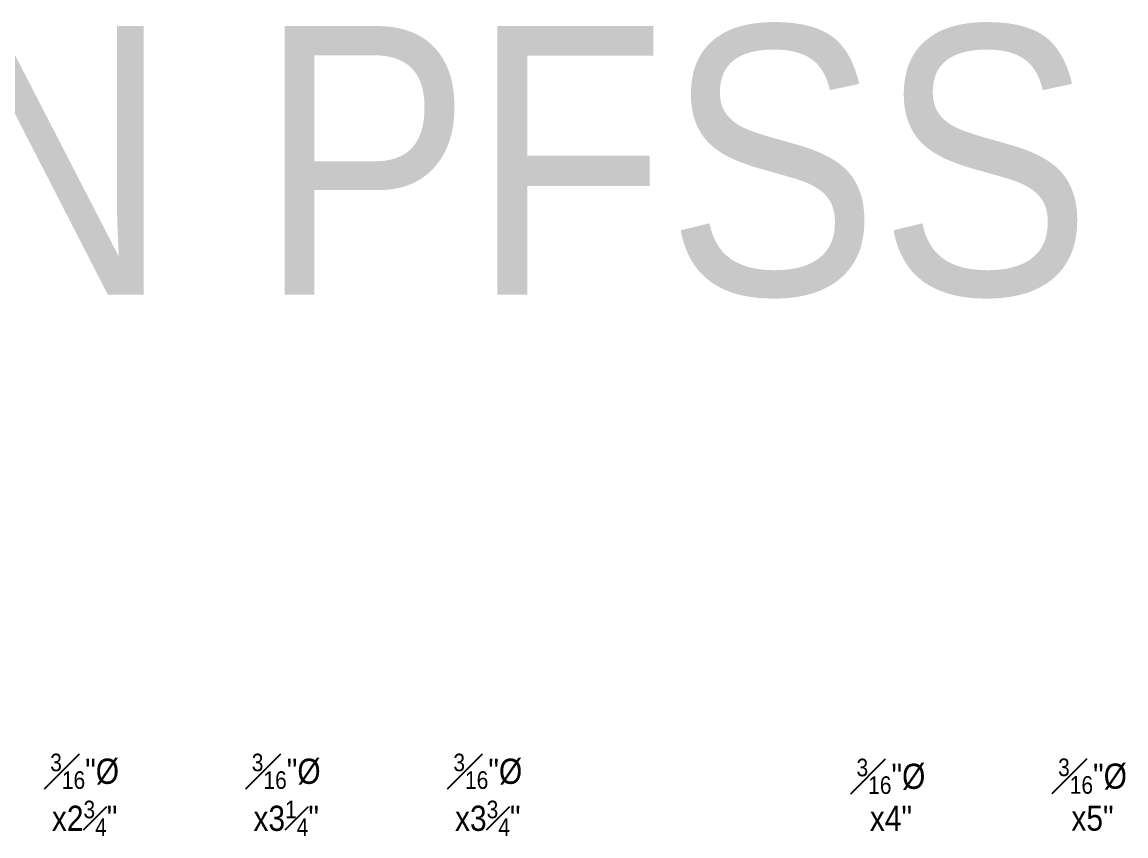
# Model space of a CAD drawing. Header units: inches. Extents: x -2661 to 42767, y -1222 to 9099.
# Drawn here: x 1428.4 to 1444.83, y 1274.91 to 1287.03 of the extents above; entities that cross this region are included whole.
import ezdxf

# ---------------------------------------------------------------- set-up
doc = ezdxf.new("R2010")
doc.units = ezdxf.units.IN
doc.header["$LTSCALE"] = 12
doc.header["$MEASUREMENT"] = 0
doc.layers.add('S-ANNO-NOTE', color=4, linetype='CONTINUOUS')
doc.styles.add('Arial', font='arial.ttf', dxfattribs={"width": 0.85})

msp = doc.modelspace()

# ---------------------------------------------------------------- texts
at = {"layer": 'S-ANNO-NOTE', "color": 191, "attachment_point": 5, "style": 'Arial'}
for s, insert, char_height, width in [('\\A1;TITEN PFSS', (1430.6031, 1284.93793), 4, 33.1972931), ('\\A1;{\\H0.7x;\\S3#16;}"%%C x2{\\H0.7x;\\S3#4;}"', (1429.3342, 1275.52415), 0.375, 1.5434442), ('\\A1;{\\H0.7x;\\S3#16;}"%%C x3{\\H0.7x;\\S1#4;}"', (1432.3342, 1275.52415), 0.375, 1.5434442), ('\\A1;{\\H0.7x;\\S3#16;}"%%C x3{\\H0.7x;\\S3#4;}"', (1435.3342, 1275.52415), 0.375, 1.5434442), ('\\A1;{\\H0.7x;\\S3#16;}"%%C x4"', (1441.3342, 1275.52415), 0.375, 1.5434442), ('\\A1;{\\H0.7x;\\S3#16;}"%%C x5"', (1444.3342, 1275.52415), 0.375, 1.5434442)]:
    msp.add_mtext(s, dxfattribs=dict(at, insert=insert, char_height=char_height, width=width))

doc.saveas('drawing.dxf')
